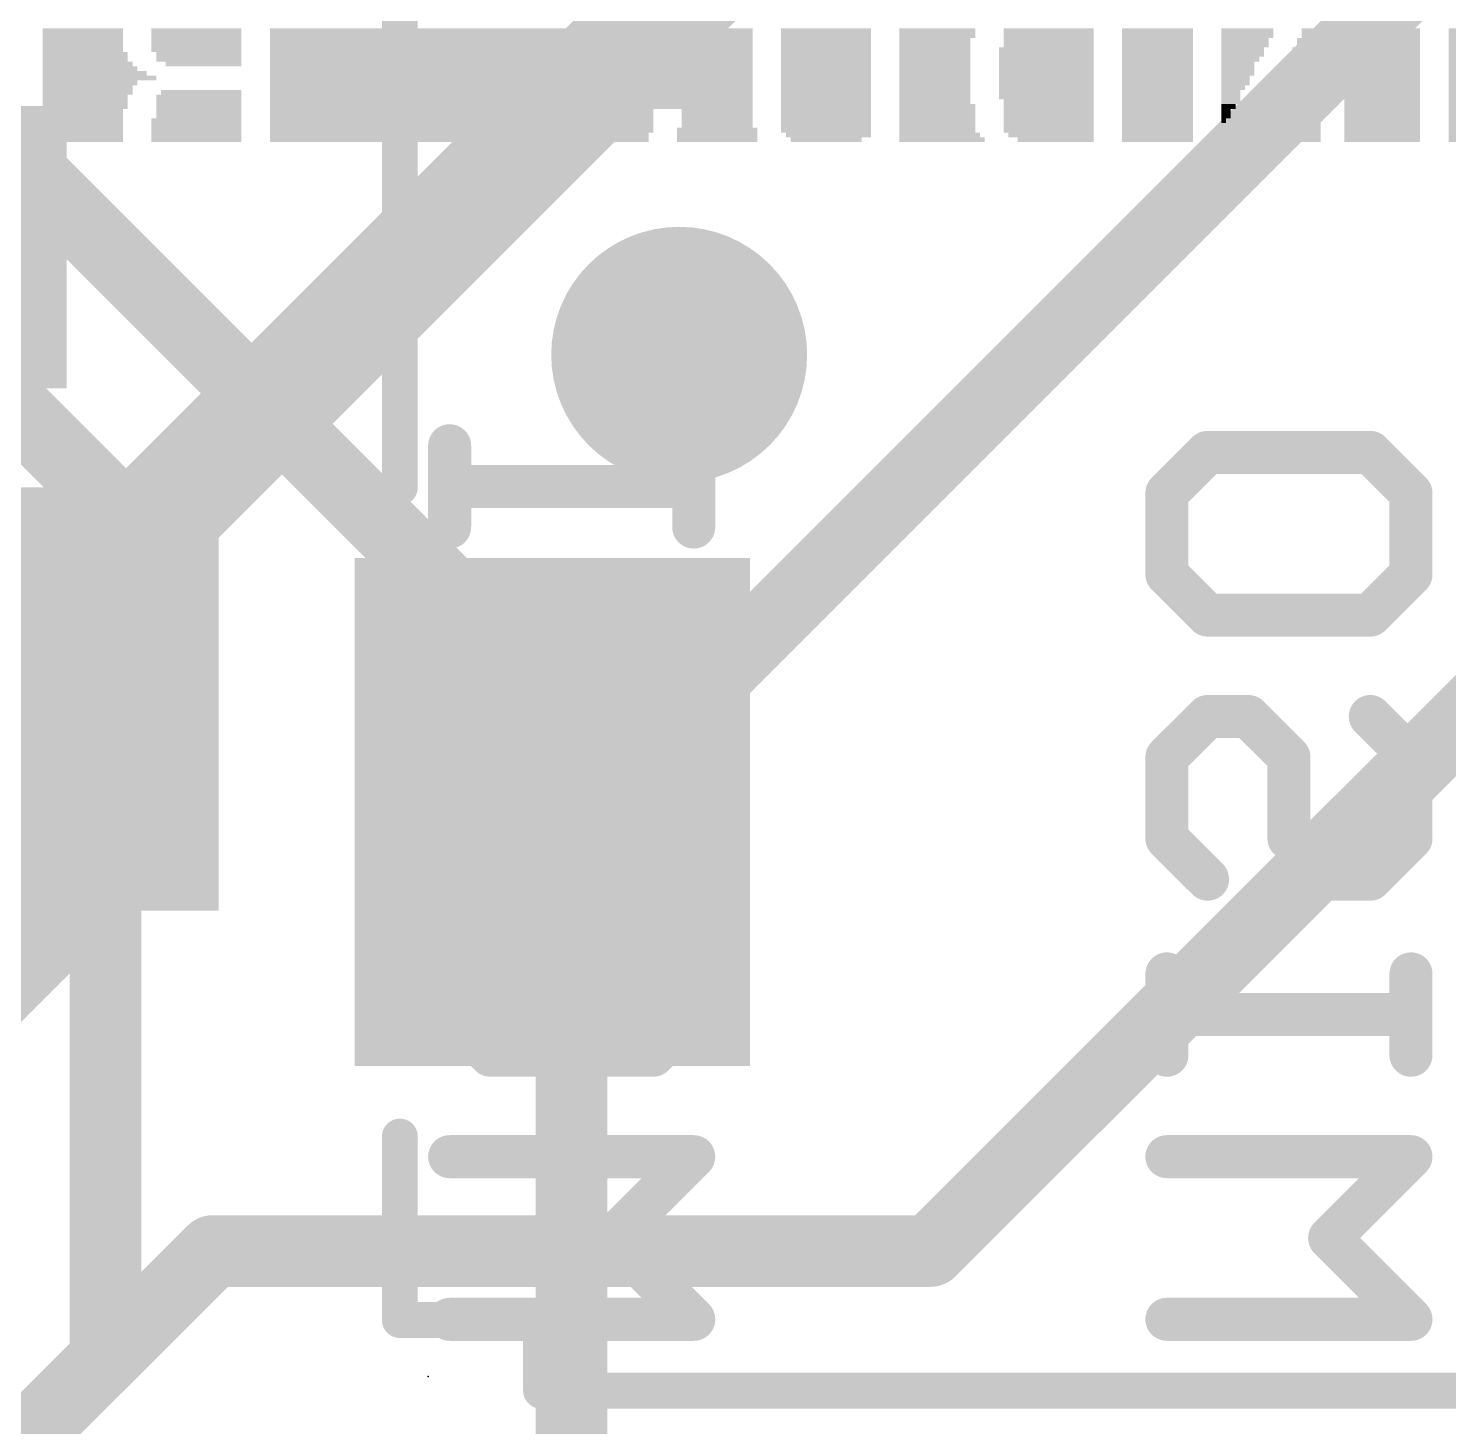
# Model space of a CAD drawing. Extents: x -11.9 to 58.8, y -5.3 to 30.8.
# Drawn here: x 32.37 to 37.4, y 4.2 to 9.16 of the extents above; entities that cross this region are included whole.
import ezdxf

# ---------------------------------------------------------------- set-up
doc = ezdxf.new("R2010")
doc.units = 0
for name, color, linetype in [('1', 12, 'CONTINUOUS'), ('16', 132, 'CONTINUOUS'), ('18', 110, 'CONTINUOUS'), ('21', 40, 'CONTINUOUS'), ('22', 6, 'CONTINUOUS'), ('23', 53, 'CONTINUOUS')]:
    doc.layers.add(name, color=color, linetype=linetype)

# ---------------------------------------------------------------- blocks, each defined once
blk = doc.blocks.new('RECT')
blk.add_solid([(-0.5, -0.5), (0.5, -0.5), (-0.5, 0.5), (0.5, 0.5)])
blk = doc.blocks.new('ROUNDV')
at = {"const_width": 0.5}
blk.add_lwpolyline([(0, -0.25, 1), (0, 0.25, 1), (0, -0.25)], format="xyb", dxfattribs=at)

msp = doc.modelspace()

# ---------------------------------------------------------------- linework, layer by layer
at = {"layer": '1'}
for points, const_width in [([(34.925, 9.525), (32.4206, 7.0206)], 0.4064), ([(35.56, 4.826), (39.7155, 8.9815)], 0.254), ([(32.4206, 7.0206), (32.4206, 6.7818)], 0.4064), ([(32.4206, 6.0046), (32.4206, 6.7818)], 0.4064), ([(32.4206, 6.0046), (30.734, 4.318)], 0.4064), ([(33.02, 4.826), (31.75, 3.556)], 0.254), ([(35.56, 4.826), (33.02, 4.826)], 0.254)]:
    msp.add_lwpolyline(points, dxfattribs=dict(at, const_width=const_width))
for points, const_width in [([(32.5222, 7.0206, 1), (32.319, 7.0206)], 0.2032), ([(32.3488, 7.0924, 1), (32.4924, 6.9488)], 0.2032), ([(32.5222, 6.7818, 1), (32.319, 6.7818)], 0.2032), ([(32.319, 6.7818, 1), (32.5222, 6.7818)], 0.2032), ([(32.4924, 5.9328, 1), (32.3488, 6.0764)], 0.2032), ([(32.319, 6.0046, 1), (32.5222, 6.0046)], 0.2032), ([(33.02, 4.8895, 1), (33.02, 4.7625)], 0.127), ([(33.0649, 4.7811, 1), (32.9751, 4.8709)], 0.127), ([(35.5151, 4.8709, 1), (35.6049, 4.7811)], 0.127), ([(35.56, 4.7625, 1), (35.56, 4.8895)], 0.127)]:
    msp.add_lwpolyline(points, format="xyb", dxfattribs=dict(at, const_width=const_width))
at = {"layer": '16', "const_width": 0.254}
for points in [[(25.146, 15.875), (34.29, 6.731)], [(25.146, 14.986), (32.639, 7.493)], [(34.29, 6.35), (39.116, 11.176)], [(32.639, 7.493), (32.639, 4.445)], [(34.29, 6.731), (34.29, 6.35)], [(34.29, 3.302), (34.29, 6.35)], [(32.639, 4.445), (31.75, 3.556)]]:
    msp.add_lwpolyline(points, dxfattribs=at)
at = {"layer": '16', "const_width": 0.127}
for points in [[(32.7025, 7.493, 1), (32.5755, 7.493)], [(32.5941, 7.4481, 1), (32.6839, 7.5379)], [(34.3535, 6.731, 1), (34.2265, 6.731)], [(34.2451, 6.6861, 1), (34.3349, 6.7759)], [(34.3535, 6.35, 1), (34.2265, 6.35)], [(34.2451, 6.3949, 1), (34.3349, 6.3051)], [(34.2265, 6.35, 1), (34.3535, 6.35)], [(32.6839, 4.4001, 1), (32.5941, 4.4899)], [(32.5755, 4.445, 1), (32.7025, 4.445)]]:
    msp.add_lwpolyline(points, format="xyb", dxfattribs=at)
at = {"layer": '21', "const_width": 0.127}
for points in [[(33.682, 7.5315), (33.682, 11.2315)], [(33.682, 5.2315), (33.682, 4.5815)], [(33.682, 4.5815), (34.182, 4.5815)], [(34.182, 4.5815), (34.182, 4.3315)], [(34.182, 4.3315), (46.132, 4.3315)]]:
    msp.add_lwpolyline(points, dxfattribs=at)
at = {"layer": '21', "const_width": 0.0635}
for points in [[(33.6502, 7.5315, 1), (33.7138, 7.5315)], [(33.7138, 5.2315, 1), (33.6502, 5.2315)], [(33.682, 4.6132, 1), (33.682, 4.5498)], [(34.2138, 4.5815, 1), (34.1502, 4.5815)], [(34.182, 4.5498, 1), (34.182, 4.6132)], [(33.6502, 4.5815, 1), (33.7138, 4.5815)], [(34.182, 4.3632, 1), (34.182, 4.2998)], [(34.1502, 4.3315, 1), (34.2138, 4.3315)]]:
    msp.add_lwpolyline(points, format="xyb", dxfattribs=at)
at = {"layer": '22', "const_width": 0.1524}
for points in [[(33.8582, 7.3906), (33.8582, 7.6787)], [(34.7225, 7.3906), (34.7225, 7.6787)], [(36.3982, 7.511), (36.5423, 7.655)], [(36.5423, 7.655), (37.1185, 7.655)], [(37.1185, 7.655), (37.2625, 7.511)], [(33.8582, 7.5347), (34.7225, 7.5347)], [(36.3982, 7.2229), (36.3982, 7.511)], [(37.2625, 7.511), (37.2625, 7.2229)], [(36.5423, 7.0788), (36.3982, 7.2229)], [(37.2625, 7.2229), (37.1185, 7.0788)], [(37.1185, 7.0788), (36.5423, 7.0788)], [(34.0023, 7.0313), (33.8582, 6.8873)], [(34.1463, 7.0313), (34.0023, 7.0313)], [(34.2904, 6.8873), (34.1463, 7.0313)], [(34.5785, 7.0313), (34.7225, 6.8873)], [(33.8582, 6.8873), (33.8582, 6.5992)], [(34.2904, 6.5992), (34.2904, 6.8873)], [(34.7225, 6.8873), (34.7225, 6.5992)], [(36.5423, 6.7195), (36.3982, 6.5754)], [(36.6863, 6.7195), (36.5423, 6.7195)], [(36.8304, 6.5754), (36.6863, 6.7195)], [(37.1185, 6.7195), (37.2625, 6.5754)], [(33.8582, 6.5992), (34.0023, 6.4551)], [(34.4344, 6.4551), (34.2904, 6.5992)], [(34.7225, 6.5992), (34.5785, 6.4551)], [(36.3982, 6.5754), (36.3982, 6.2873)], [(36.8304, 6.2873), (36.8304, 6.5754)], [(37.2625, 6.5754), (37.2625, 6.2873)], [(34.5785, 6.4551), (34.4344, 6.4551)], [(36.3982, 6.2873), (36.5423, 6.1433)], [(36.9744, 6.1433), (36.8304, 6.2873)], [(37.2625, 6.2873), (37.1185, 6.1433)], [(37.1185, 6.1433), (36.9744, 6.1433)], [(33.8582, 5.9518), (34.0023, 6.0958)], [(34.0023, 6.0958), (34.5785, 6.0958)], [(34.5785, 6.0958), (34.7225, 5.9518)], [(33.8582, 5.6637), (33.8582, 5.9518)], [(34.7225, 5.9518), (34.7225, 5.6637)], [(36.3982, 5.5196), (36.3982, 5.8077)], [(37.2625, 5.5196), (37.2625, 5.8077)], [(34.0023, 5.5196), (33.8582, 5.6637)], [(34.7225, 5.6637), (34.5785, 5.5196)], [(36.3982, 5.6637), (37.2625, 5.6637)], [(34.5785, 5.5196), (34.0023, 5.5196)], [(34.7225, 5.1603), (33.8582, 5.1603)], [(34.4344, 4.8722), (34.7225, 5.1603)], [(37.2625, 5.1603), (36.3982, 5.1603)], [(36.9744, 4.8722), (37.2625, 5.1603)], [(34.7225, 4.5841), (34.4344, 4.8722)], [(37.2625, 4.5841), (36.9744, 4.8722)], [(33.8582, 4.5841), (34.7225, 4.5841)], [(36.3982, 4.5841), (37.2625, 4.5841)]]:
    msp.add_lwpolyline(points, dxfattribs=at)
at = {"layer": '22', "const_width": 0.0762}
for points in [[(33.8963, 7.6787, 1), (33.8201, 7.6787)], [(34.7606, 7.6787, 1), (34.6844, 7.6787)], [(36.5423, 7.6931, 1), (36.5423, 7.6169)], [(36.5692, 7.6281, 1), (36.5153, 7.682)], [(37.1454, 7.682, 1), (37.0915, 7.6281)], [(37.1185, 7.6169, 1), (37.1185, 7.6931)], [(33.8582, 7.5728, 1), (33.8582, 7.4966)], [(34.7225, 7.4966, 1), (34.7225, 7.5728)], [(36.4363, 7.511, 1), (36.3601, 7.511)], [(36.3713, 7.5379, 1), (36.4251, 7.484)], [(37.3006, 7.511, 1), (37.2244, 7.511)], [(37.2356, 7.484, 1), (37.2895, 7.5379)], [(33.8201, 7.3906, 1), (33.8963, 7.3906)], [(34.6844, 7.3906, 1), (34.7606, 7.3906)], [(36.4251, 7.2498, 1), (36.3713, 7.1959)], [(37.2895, 7.1959, 1), (37.2356, 7.2498)], [(36.3601, 7.2229, 1), (36.4363, 7.2229)], [(37.2244, 7.2229, 1), (37.3006, 7.2229)], [(36.5423, 7.1169, 1), (36.5423, 7.0407)], [(36.5153, 7.0519, 1), (36.5692, 7.1057)], [(37.0915, 7.1057, 1), (37.1454, 7.0519)], [(37.1185, 7.0407, 1), (37.1185, 7.1169)], [(34.0023, 7.0694, 1), (34.0023, 6.9932)], [(34.0292, 7.0044, 1), (33.9753, 7.0583)], [(34.1733, 7.0583, 1), (34.1194, 7.0044)], [(34.1463, 6.9932, 1), (34.1463, 7.0694)], [(34.6054, 7.0583, 1), (34.5515, 7.0044)], [(33.8963, 6.8873, 1), (33.8201, 6.8873)], [(33.8313, 6.9142, 1), (33.8851, 6.8603)], [(34.3285, 6.8873, 1), (34.2523, 6.8873)], [(34.2634, 6.8603, 1), (34.3173, 6.9142)], [(34.7606, 6.8873, 1), (34.6844, 6.8873)], [(34.6956, 6.8603, 1), (34.7495, 6.9142)], [(36.5423, 6.7576, 1), (36.5423, 6.6814)], [(36.5692, 6.6926, 1), (36.5153, 6.7464)], [(36.7133, 6.7464, 1), (36.6594, 6.6926)], [(36.6863, 6.6814, 1), (36.6863, 6.7576)], [(37.1454, 6.7464, 1), (37.0915, 6.6926)], [(33.8851, 6.6261, 1), (33.8313, 6.5722)], [(34.3173, 6.6261, 1), (34.2634, 6.5722)], [(34.7495, 6.5722, 1), (34.6956, 6.6261)], [(36.4363, 6.5754, 1), (36.3601, 6.5754)], [(36.3713, 6.6024, 1), (36.4251, 6.5485)], [(36.8685, 6.5754, 1), (36.7923, 6.5754)], [(36.8034, 6.5485, 1), (36.8573, 6.6024)], [(37.3006, 6.5754, 1), (37.2244, 6.5754)], [(37.2356, 6.5485, 1), (37.2895, 6.6024)], [(33.8201, 6.5992, 1), (33.8963, 6.5992)], [(34.2523, 6.5992, 1), (34.3285, 6.5992)], [(34.6844, 6.5992, 1), (34.7606, 6.5992)], [(33.9753, 6.4282, 1), (34.0292, 6.4821)], [(34.4344, 6.4932, 1), (34.4344, 6.417)], [(34.4075, 6.4282, 1), (34.4614, 6.4821)], [(34.5515, 6.4821, 1), (34.6054, 6.4282)], [(34.5785, 6.417, 1), (34.5785, 6.4932)], [(36.4251, 6.3143, 1), (36.3713, 6.2604)], [(36.8573, 6.3143, 1), (36.8034, 6.2604)], [(37.2895, 6.2604, 1), (37.2356, 6.3143)], [(36.3601, 6.2873, 1), (36.4363, 6.2873)], [(36.7923, 6.2873, 1), (36.8685, 6.2873)], [(37.2244, 6.2873, 1), (37.3006, 6.2873)], [(36.5153, 6.1163, 1), (36.5692, 6.1702)], [(36.9744, 6.1814, 1), (36.9744, 6.1052)], [(36.9475, 6.1163, 1), (37.0014, 6.1702)], [(37.0915, 6.1702, 1), (37.1454, 6.1163)], [(37.1185, 6.1052, 1), (37.1185, 6.1814)], [(34.0023, 6.1339, 1), (34.0023, 6.0577)], [(34.0292, 6.0689, 1), (33.9753, 6.1228)], [(34.6054, 6.1228, 1), (34.5515, 6.0689)], [(34.5785, 6.0577, 1), (34.5785, 6.1339)], [(33.8963, 5.9518, 1), (33.8201, 5.9518)], [(33.8313, 5.9787, 1), (33.8851, 5.9248)], [(34.7606, 5.9518, 1), (34.6844, 5.9518)], [(34.6956, 5.9248, 1), (34.7495, 5.9787)], [(36.4363, 5.8077, 1), (36.3601, 5.8077)], [(37.3006, 5.8077, 1), (37.2244, 5.8077)], [(33.8851, 5.6906, 1), (33.8313, 5.6367)], [(34.7495, 5.6367, 1), (34.6956, 5.6906)], [(36.3982, 5.7018, 1), (36.3982, 5.6256)], [(37.2625, 5.6256, 1), (37.2625, 5.7018)], [(33.8201, 5.6637, 1), (33.8963, 5.6637)], [(34.6844, 5.6637, 1), (34.7606, 5.6637)], [(34.0023, 5.5577, 1), (34.0023, 5.4815)], [(33.9753, 5.4927, 1), (34.0292, 5.5465)], [(34.5515, 5.5465, 1), (34.6054, 5.4927)], [(34.5785, 5.4815, 1), (34.5785, 5.5577)], [(36.3601, 5.5196, 1), (36.4363, 5.5196)], [(37.2244, 5.5196, 1), (37.3006, 5.5196)], [(33.8582, 5.1984, 1), (33.8582, 5.1222)], [(34.7495, 5.1334, 1), (34.6956, 5.1872)], [(34.7225, 5.1222, 1), (34.7225, 5.1984)], [(36.3982, 5.1984, 1), (36.3982, 5.1222)], [(37.2895, 5.1334, 1), (37.2356, 5.1872)], [(37.2625, 5.1222, 1), (37.2625, 5.1984)], [(34.4614, 4.8991, 1), (34.4075, 4.8453)], [(34.4075, 4.8991, 1), (34.4614, 4.8453)], [(37.0014, 4.8991, 1), (36.9475, 4.8453)], [(36.9475, 4.8991, 1), (37.0014, 4.8453)], [(33.8582, 4.6222, 1), (33.8582, 4.546)], [(34.6956, 4.5571, 1), (34.7495, 4.611)], [(34.7225, 4.546, 1), (34.7225, 4.6222)], [(36.3982, 4.6222, 1), (36.3982, 4.546)], [(37.2356, 4.5571, 1), (37.2895, 4.611)], [(37.2625, 4.546, 1), (37.2625, 4.6222)]]:
    msp.add_lwpolyline(points, format="xyb", dxfattribs=at)
at = {"layer": '23'}
msp.add_point((33.782, 4.3815), dxfattribs=at)

# ---------------------------------------------------------------- block references
at = {"layer": '1', "xscale": 1.075, "rotation": 180}
msp.add_blockref('RECT', (31.965, 8.382), dxfattribs=at)
at = {"layer": '1', "rotation": 180}
for p, xscale, yscale in [((32.4206, 6.7818), 1.24, 1.5), ((34.222, 6.3815), 1.4, 1.8)]:
    msp.add_blockref('RECT', p, dxfattribs=dict(at, xscale=xscale, yscale=yscale))
at = {"layer": '18', "xscale": 0.9064, "yscale": 0.9064}
msp.add_blockref('ROUNDV', (34.671, 8.001), dxfattribs=at)
msp.add_blockref('ROUNDV', (34.671, 8.001), dxfattribs=at)
at = {"layer": '22', "rotation": 180}
for p, xscale, yscale in [((32.5592, 9.1486), 0.285, 0.0168), ((32.9616, 9.1486), 0.3185, 0.0168), ((33.431, 9.1486), 0.4191, 0.0168), ((34.1518, 9.1486), 0.8214, 0.0168), ((34.7972, 9.1486), 0.2682, 0.0168), ((35.1912, 9.1486), 0.3185, 0.0168), ((35.5851, 9.1486), 0.2683, 0.0168), ((35.9791, 9.1486), 0.3186, 0.0168), ((36.3647, 9.1486), 0.2515, 0.0168), ((36.6832, 9.1486), 0.1844, 0.0168), ((36.9095, 9.1486), 0.067, 0.0168), ((37.1609, 9.1486), 0.2683, 0.0168), ((40.8156, 9.1486), 6.8397, 0.0168), ((32.5592, 9.1318), 0.285, 0.0168), ((32.5592, 9.1151), 0.285, 0.0167), ((32.5592, 9.0983), 0.285, 0.0168), ((32.9616, 9.1318), 0.3185, 0.0168), ((32.9616, 9.1151), 0.3185, 0.0167), ((32.9616, 9.0983), 0.3185, 0.0168), ((33.431, 9.1318), 0.4191, 0.0168), ((33.431, 9.1151), 0.4191, 0.0167), ((33.431, 9.0983), 0.4191, 0.0168), ((34.1518, 9.1318), 0.8214, 0.0168), ((34.1518, 9.1151), 0.8214, 0.0167), ((34.1518, 9.0983), 0.8214, 0.0168), ((34.7972, 9.1318), 0.2682, 0.0168), ((34.7972, 9.1151), 0.2682, 0.0167), ((34.7972, 9.0983), 0.2682, 0.0168), ((35.1912, 9.1318), 0.3185, 0.0168), ((35.1912, 9.1151), 0.3185, 0.0167), ((35.1912, 9.0983), 0.3185, 0.0168), ((35.5851, 9.1318), 0.2683, 0.0168), ((35.5768, 9.1151), 0.2515, 0.0167), ((35.5768, 9.0983), 0.2515, 0.0168), ((35.9791, 9.1318), 0.3186, 0.0168), ((35.9791, 9.1151), 0.3186, 0.0167), ((35.9791, 9.0983), 0.3186, 0.0168), ((36.3647, 9.1318), 0.2515, 0.0168), ((36.3647, 9.1151), 0.2515, 0.0167), ((36.3647, 9.0983), 0.2515, 0.0168), ((36.6832, 9.1318), 0.1844, 0.0168), ((36.6748, 9.1151), 0.1676, 0.0167), ((36.6748, 9.0983), 0.1676, 0.0168), ((36.9011, 9.1151), 0.0838, 0.0167), ((36.9011, 9.0983), 0.0838, 0.0168), ((36.9095, 9.1318), 0.067, 0.0168), ((37.1609, 9.1318), 0.2683, 0.0168), ((37.1609, 9.1151), 0.2683, 0.0167), ((37.1609, 9.0983), 0.2683, 0.0168), ((40.8156, 9.1318), 6.8397, 0.0168), ((40.8156, 9.1151), 6.8397, 0.0167), ((40.8156, 9.0983), 6.8397, 0.0168), ((32.5592, 9.0815), 0.285, 0.0168), ((32.5676, 9.0648), 0.3018, 0.0167), ((32.5676, 9.048), 0.3018, 0.0168), ((32.9616, 9.0815), 0.3185, 0.0168), ((32.97, 9.0648), 0.3017, 0.0167), ((32.97, 9.048), 0.3017, 0.0168), ((33.431, 9.0815), 0.4191, 0.0168), ((33.431, 9.0648), 0.4191, 0.0167), ((33.431, 9.048), 0.4191, 0.0168), ((34.1518, 9.0815), 0.8214, 0.0168), ((34.1099, 9.0648), 0.7376, 0.0167), ((34.0596, 9.048), 0.637, 0.0168), ((34.7972, 9.0815), 0.2682, 0.0168), ((34.7972, 9.0648), 0.2682, 0.0167), ((34.7972, 9.048), 0.2682, 0.0168), ((35.1912, 9.0815), 0.3185, 0.0168), ((35.1912, 9.0648), 0.3185, 0.0167), ((35.1912, 9.048), 0.3185, 0.0168), ((35.5768, 9.0815), 0.2515, 0.0168), ((35.5768, 9.0648), 0.2515, 0.0167), ((35.5768, 9.048), 0.2515, 0.0168), ((35.9708, 9.0815), 0.3353, 0.0168), ((35.9708, 9.0648), 0.3353, 0.0167), ((35.9708, 9.048), 0.3353, 0.0168), ((36.3647, 9.0815), 0.2515, 0.0168), ((36.3647, 9.0648), 0.2515, 0.0167), ((36.3647, 9.048), 0.2515, 0.0168), ((36.6581, 9.048), 0.1341, 0.0168), ((36.6665, 9.0815), 0.1509, 0.0168), ((36.6665, 9.0648), 0.1509, 0.0167), ((36.8844, 9.048), 0.1173, 0.0168), ((36.8927, 9.0815), 0.1006, 0.0168), ((36.8927, 9.0648), 0.1006, 0.0167), ((37.1609, 9.0815), 0.2683, 0.0168), ((37.1609, 9.0648), 0.2683, 0.0167), ((37.1609, 9.048), 0.2683, 0.0168), ((40.8156, 9.0815), 6.8397, 0.0168), ((40.8156, 9.0648), 6.8397, 0.0167), ((40.8156, 9.048), 6.8397, 0.0168), ((32.576, 9.0312), 0.3186, 0.0168), ((32.5844, 9.0145), 0.3353, 0.0167), ((32.6012, 8.9977), 0.3689, 0.0168), ((32.9867, 9.0312), 0.2682, 0.0168), ((33.431, 9.0312), 0.4191, 0.0168), ((33.431, 9.0145), 0.4191, 0.0167), ((33.431, 8.9977), 0.4191, 0.0168), ((33.9842, 9.0312), 0.4862, 0.0168), ((33.9674, 9.0145), 0.4526, 0.0167), ((33.9591, 8.9977), 0.4359, 0.0168), ((34.7805, 9.0145), 0.3017, 0.0167), ((34.7805, 8.9977), 0.3017, 0.0168), ((34.7889, 9.0312), 0.2849, 0.0168), ((35.1912, 9.0312), 0.3185, 0.0168), ((35.1912, 9.0145), 0.3185, 0.0167), ((35.1912, 8.9977), 0.3185, 0.0168), ((35.5768, 9.0312), 0.2515, 0.0168), ((35.5768, 9.0145), 0.2515, 0.0167), ((35.5768, 8.9977), 0.2515, 0.0168), ((35.9708, 9.0312), 0.3353, 0.0168), ((35.9708, 9.0145), 0.3353, 0.0167), ((35.9708, 8.9977), 0.3353, 0.0168), ((36.3647, 9.0312), 0.2515, 0.0168), ((36.3647, 9.0145), 0.2515, 0.0167), ((36.3647, 8.9977), 0.2515, 0.0168), ((36.6497, 9.0312), 0.1173, 0.0168), ((36.6497, 9.0145), 0.1173, 0.0167), ((36.6497, 8.9977), 0.1173, 0.0168), ((36.876, 9.0145), 0.1341, 0.0167), ((36.876, 8.9977), 0.1341, 0.0168), ((36.8844, 9.0312), 0.1173, 0.0168), ((37.1609, 9.0312), 0.2683, 0.0168), ((37.1609, 9.0145), 0.2683, 0.0167), ((37.1609, 8.9977), 0.2683, 0.0168), ((40.8156, 9.0312), 6.8397, 0.0168), ((40.8156, 9.0145), 6.8397, 0.0167), ((40.8156, 8.9977), 6.8397, 0.0168), ((32.6179, 8.9809), 0.4024, 0.0167), ((32.576, 8.9474), 0.3186, 0.0168), ((32.5844, 8.9642), 0.3353, 0.0168), ((33.431, 8.9809), 0.4191, 0.0167), ((33.431, 8.9642), 0.4191, 0.0168), ((33.431, 8.9474), 0.4191, 0.0168), ((33.9591, 8.9809), 0.4359, 0.0167), ((33.9507, 8.9642), 0.4191, 0.0168), ((33.9507, 8.9474), 0.4191, 0.0168), ((34.6128, 8.9474), 0.637, 0.0168), ((34.6631, 8.9642), 0.5364, 0.0168), ((34.7553, 8.9809), 0.352, 0.0167), ((35.1912, 8.9809), 0.3185, 0.0167), ((35.1912, 8.9642), 0.3185, 0.0168), ((35.1912, 8.9474), 0.3185, 0.0168), ((35.5768, 8.9809), 0.2515, 0.0167), ((35.5768, 8.9642), 0.2515, 0.0168), ((35.5768, 8.9474), 0.2515, 0.0168), ((35.9708, 8.9809), 0.3353, 0.0167), ((35.9708, 8.9642), 0.3353, 0.0168), ((35.9708, 8.9474), 0.3353, 0.0168), ((36.3647, 8.9809), 0.2515, 0.0167), ((36.3647, 8.9642), 0.2515, 0.0168), ((36.3647, 8.9474), 0.2515, 0.0168), ((36.6413, 8.9809), 0.1006, 0.0167), ((36.6413, 8.9642), 0.1006, 0.0168), ((36.6329, 8.9474), 0.0838, 0.0168), ((36.8592, 8.9474), 0.1676, 0.0168), ((36.8676, 8.9809), 0.1508, 0.0167), ((36.8676, 8.9642), 0.1508, 0.0168), ((37.1609, 8.9809), 0.2683, 0.0167), ((37.1609, 8.9642), 0.2683, 0.0168), ((37.1609, 8.9474), 0.2683, 0.0168), ((40.8156, 8.9809), 6.8397, 0.0167), ((40.8156, 8.9642), 6.8397, 0.0168), ((40.8156, 8.9474), 6.8397, 0.0168), ((32.576, 8.9306), 0.3186, 0.0167), ((32.5676, 8.9139), 0.3018, 0.0168), ((32.5676, 8.8971), 0.3018, 0.0168), ((32.97, 8.9139), 0.3017, 0.0168), ((32.97, 8.8971), 0.3017, 0.0168), ((32.9783, 8.9306), 0.285, 0.0167), ((33.431, 8.9306), 0.4191, 0.0167), ((33.431, 8.9139), 0.4191, 0.0168), ((33.431, 8.8971), 0.4191, 0.0168), ((33.9507, 8.9306), 0.4191, 0.0167), ((33.9507, 8.9139), 0.4191, 0.0168), ((33.9507, 8.8971), 0.4191, 0.0168), ((34.596, 8.9306), 0.6705, 0.0167), ((34.596, 8.9139), 0.6705, 0.0168), ((34.596, 8.8971), 0.6705, 0.0168), ((35.1912, 8.9306), 0.3185, 0.0167), ((35.1912, 8.9139), 0.3185, 0.0168), ((35.1912, 8.8971), 0.3185, 0.0168), ((35.5768, 8.9306), 0.2515, 0.0167), ((35.5768, 8.9139), 0.2515, 0.0168), ((35.5768, 8.8971), 0.2515, 0.0168), ((35.9708, 8.9306), 0.3353, 0.0167), ((35.9708, 8.9139), 0.3353, 0.0168), ((35.9791, 8.8971), 0.3186, 0.0168), ((36.3647, 8.9306), 0.2515, 0.0167), ((36.3647, 8.9139), 0.2515, 0.0168), ((36.3647, 8.8971), 0.2515, 0.0168), ((36.6245, 8.9306), 0.067, 0.0167), ((36.6245, 8.9139), 0.067, 0.0168), ((36.6245, 8.8971), 0.067, 0.0168), ((36.8424, 8.8971), 0.2011, 0.0168), ((36.8508, 8.9306), 0.1844, 0.0167), ((36.8508, 8.9139), 0.1844, 0.0168), ((37.1609, 8.9306), 0.2683, 0.0167), ((37.1609, 8.9139), 0.2683, 0.0168), ((37.1609, 8.8971), 0.2683, 0.0168), ((40.8156, 8.9306), 6.8397, 0.0167), ((40.8156, 8.9139), 6.8397, 0.0168), ((40.8156, 8.8971), 6.8397, 0.0168), ((32.5676, 8.8803), 0.3018, 0.0167), ((32.5592, 8.8636), 0.285, 0.0168), ((32.5592, 8.8468), 0.285, 0.0168), ((32.97, 8.8803), 0.3017, 0.0167), ((32.97, 8.8636), 0.3017, 0.0168), ((32.97, 8.8468), 0.3017, 0.0168), ((33.431, 8.8803), 0.4191, 0.0167), ((33.431, 8.8636), 0.4191, 0.0168), ((33.431, 8.8468), 0.4191, 0.0168), ((33.9507, 8.8803), 0.4191, 0.0167), ((33.9507, 8.8636), 0.4191, 0.0168), ((33.9507, 8.8468), 0.4191, 0.0168), ((34.596, 8.8803), 0.6705, 0.0167), ((34.4201, 8.8636), 0.3185, 0.0168), ((34.4201, 8.8468), 0.3185, 0.0168), ((34.8056, 8.8636), 0.2514, 0.0168), ((34.8056, 8.8468), 0.2514, 0.0168), ((35.1912, 8.8803), 0.3185, 0.0167), ((35.1912, 8.8636), 0.3185, 0.0168), ((35.1912, 8.8468), 0.3185, 0.0168), ((35.5851, 8.8803), 0.2683, 0.0167), ((35.5851, 8.8636), 0.2683, 0.0168), ((35.5851, 8.8468), 0.2683, 0.0168), ((35.9791, 8.8803), 0.3186, 0.0167), ((35.9791, 8.8636), 0.3186, 0.0168), ((35.9791, 8.8468), 0.3186, 0.0168), ((36.3647, 8.8803), 0.2515, 0.0167), ((36.3647, 8.8636), 0.2515, 0.0168), ((36.3647, 8.8468), 0.2515, 0.0168), ((36.6078, 8.8636), 0.0335, 0.0168), ((36.6078, 8.8468), 0.0335, 0.0168), ((36.6162, 8.8803), 0.0503, 0.0167), ((36.8341, 8.8636), 0.2179, 0.0168), ((36.8341, 8.8468), 0.2179, 0.0168), ((36.8424, 8.8803), 0.2011, 0.0167), ((37.1609, 8.8803), 0.2683, 0.0167), ((37.1609, 8.8636), 0.2683, 0.0168), ((37.1609, 8.8468), 0.2683, 0.0168), ((40.8156, 8.8803), 6.8397, 0.0167), ((40.8156, 8.8636), 6.8397, 0.0168), ((40.8156, 8.8468), 6.8397, 0.0168), ((32.5592, 8.83), 0.285, 0.0167), ((32.5592, 8.8133), 0.285, 0.0168), ((32.5592, 8.7965), 0.285, 0.0168), ((32.9616, 8.83), 0.3185, 0.0167), ((32.9616, 8.8133), 0.3185, 0.0168), ((32.9616, 8.7965), 0.3185, 0.0168), ((33.431, 8.83), 0.4191, 0.0167), ((33.431, 8.8133), 0.4191, 0.0168), ((33.431, 8.7965), 0.4191, 0.0168), ((33.9507, 8.83), 0.4191, 0.0167), ((33.9507, 8.8133), 0.4191, 0.0168), ((33.9507, 8.7965), 0.4191, 0.0168), ((34.4201, 8.83), 0.3185, 0.0167), ((34.4201, 8.8133), 0.3185, 0.0168), ((34.4201, 8.7965), 0.3185, 0.0168), ((34.8056, 8.7965), 0.285, 0.0168), ((34.8056, 8.83), 0.2514, 0.0167), ((34.8056, 8.8133), 0.2514, 0.0168), ((35.1912, 8.83), 0.3185, 0.0167), ((35.1912, 8.8133), 0.3185, 0.0168), ((35.1912, 8.7965), 0.3185, 0.0168), ((35.5851, 8.83), 0.2683, 0.0167), ((35.5851, 8.8133), 0.2683, 0.0168), ((35.5851, 8.7965), 0.2683, 0.0168), ((35.9791, 8.83), 0.3186, 0.0167), ((35.9791, 8.8133), 0.3186, 0.0168), ((35.9791, 8.7965), 0.3186, 0.0168), ((36.3647, 8.83), 0.2515, 0.0167), ((36.3647, 8.8133), 0.2515, 0.0168), ((36.3647, 8.7965), 0.2515, 0.0168), ((36.5994, 8.83), 0.0167, 0.0167), ((36.8173, 8.7965), 0.2514, 0.0168), ((36.8257, 8.83), 0.2347, 0.0167), ((36.8257, 8.8133), 0.2347, 0.0168), ((37.1609, 8.83), 0.2683, 0.0167), ((37.1609, 8.8133), 0.2683, 0.0168), ((37.1609, 8.7965), 0.2683, 0.0168), ((40.8156, 8.83), 6.8397, 0.0167), ((40.8156, 8.8133), 6.8397, 0.0168), ((40.8156, 8.7965), 6.8397, 0.0168), ((32.5592, 8.7797), 0.285, 0.0167), ((32.5592, 8.763), 0.285, 0.0168), ((32.9616, 8.7797), 0.3185, 0.0167), ((32.9616, 8.763), 0.3185, 0.0168), ((33.431, 8.7797), 0.4191, 0.0167), ((33.431, 8.763), 0.4191, 0.0168), ((33.9507, 8.7797), 0.4191, 0.0167), ((33.9507, 8.763), 0.4191, 0.0168), ((34.4117, 8.7797), 0.3017, 0.0167), ((34.4117, 8.763), 0.3017, 0.0168), ((34.8056, 8.7797), 0.285, 0.0167), ((34.8056, 8.763), 0.285, 0.0168), ((35.1996, 8.7797), 0.3017, 0.0167), ((35.1912, 8.763), 0.2514, 0.0168), ((35.5935, 8.7797), 0.285, 0.0167), ((35.6019, 8.763), 0.3018, 0.0168), ((35.9875, 8.7797), 0.3018, 0.0167), ((36.0042, 8.763), 0.2683, 0.0168), ((36.3647, 8.7797), 0.2515, 0.0167), ((36.3647, 8.763), 0.2515, 0.0168), ((36.8089, 8.763), 0.2682, 0.0168), ((36.8173, 8.7797), 0.2514, 0.0167), ((37.1609, 8.7797), 0.2683, 0.0167), ((37.1609, 8.763), 0.2683, 0.0168), ((40.8156, 8.7797), 6.8397, 0.0167), ((40.8156, 8.763), 6.8397, 0.0168)]:
    msp.add_blockref('RECT', p, dxfattribs=dict(at, xscale=xscale, yscale=yscale))

doc.saveas('drawing.dxf')
